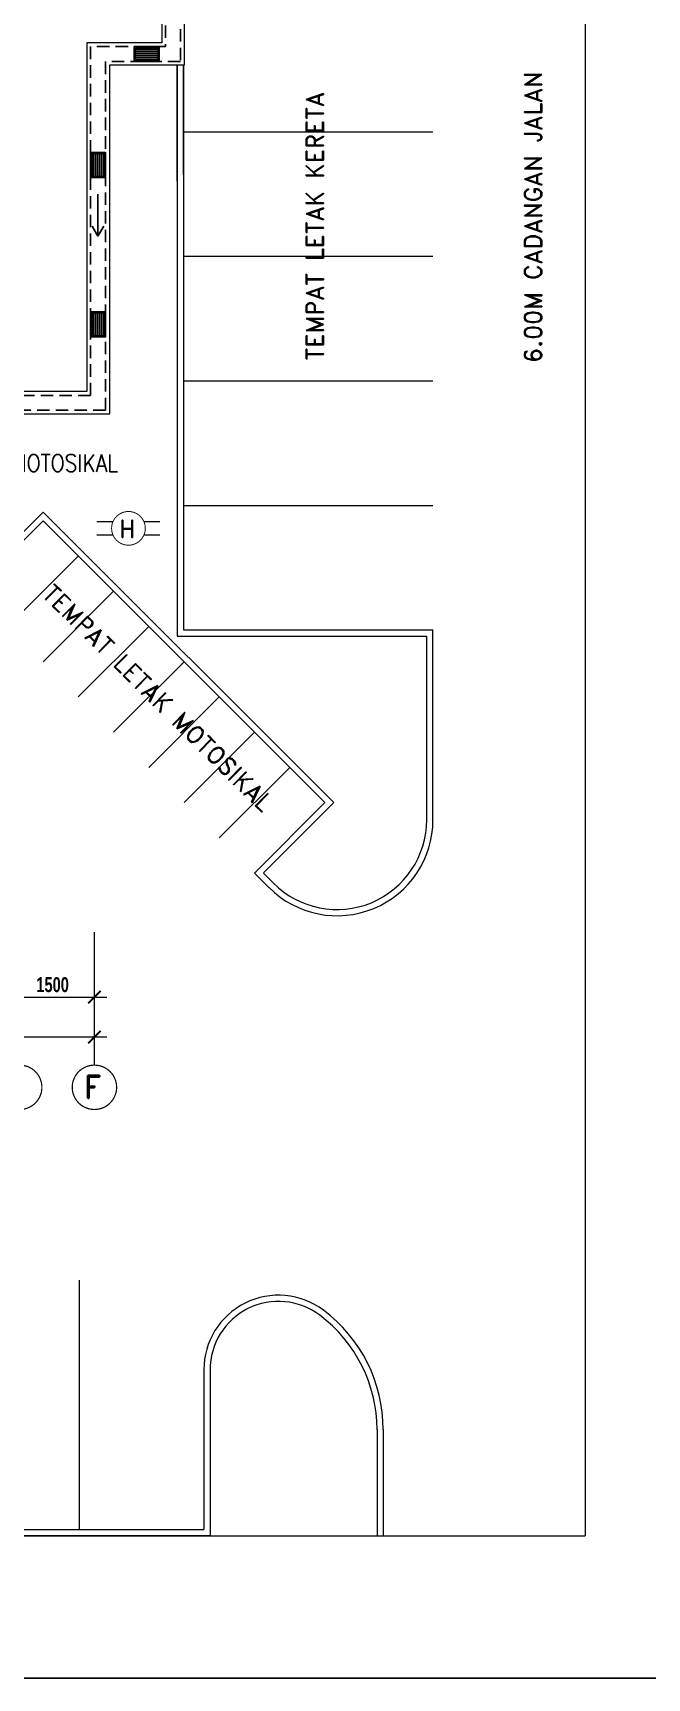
# Model space of a CAD drawing. Header units: inches. Extents: x -86493719 to 430035, y 21644 to 1519532.
# Drawn here: x 165709 to 178034, y 22692 to 55713 of the extents above; entities that cross this region are included whole.
import ezdxf
from ezdxf.enums import TextEntityAlignment as Align

# ---------------------------------------------------------------- set-up
doc = ezdxf.new("R2010")
doc.units = ezdxf.units.IN
doc.header["$MEASUREMENT"] = 0
doc.linetypes.add('DASHED2', pattern=[0.375, 0.25, -0.125])
for name, color, linetype in [('carpark', 8, 'Continuous'), ('drain', 8, 'Continuous'), ('GRID-TEXT', 8, 'Continuous'), ('kerb', 8, 'Continuous'), ('MSGRATING', 8, 'Continuous'), ('t.block', 4, 'Continuous')]:
    doc.layers.add(name, color=color, linetype=linetype)
for name, color, linetype, lineweight in [('dim', 8, 'Continuous', 20), ('line', 8, 'Continuous', 9), ('LW', 8, 'Continuous', 20), ('t3', 8, 'Continuous', 25)]:
    doc.layers.add(name, color=color, linetype=linetype, lineweight=lineweight)
doc.styles.add('LAILA', font='romans.shx', dxfattribs={"width": 0.85})
doc.styles.add('style1', font='romand.shx', dxfattribs={"height": 250})
doc.styles.add('style2', font='sanssb__.ttf', dxfattribs={"height": 1200})
doc.styles.add('VERDANA1000', font='romand.shx', dxfattribs={"height": 1000})

# ---------------------------------------------------------------- blocks, each defined once
blk = doc.blocks.new('ARR')
at = {"layer": 'drain'}
for p, q in [((-2150569, -694434), (-2150768, -694314)), ((-2151413, -694434), (-2150569, -694434)), ((-2150569, -694434), (-2150768, -694553))]:
    blk.add_line(p, q, dxfattribs=at)
blk = doc.blocks.new('HY')
at = {"layer": 'GRID-TEXT', "color": 7, "const_width": 100}
for points in [[(-1755633, -617276), (-1756721, -617276)], [(-1753565, -617276), (-1752478, -617276)], [(-1755633, -618176), (-1756721, -618176)], [(-1753565, -618176), (-1752478, -618176)]]:
    blk.add_lwpolyline(points, dxfattribs=at)
at = {"layer": 'GRID-TEXT', "color": 7, "const_width": 62.6}
blk.add_lwpolyline([(-1754599, -616598, 1), (-1754599, -618853, 0.4142136), (-1753472, -617726, 0.4142136), (-1754599, -616598, 1)], format="xyb", dxfattribs=at)
at = {"layer": 'GRID-TEXT', "color": 3, "style": 'style1'}
blk.add_text('H', height=1139, dxfattribs=at).set_placement((-1755210, -618327))

msp = doc.modelspace()

# ---------------------------------------------------------------- linework, layer by layer
at = {"linetype": 'ByBlock', "const_width": 37.5}
for points in [[(166818, 36236), (167068, 36486)], [(166818, 35436), (167068, 35686)]]:
    msp.add_lwpolyline(points, dxfattribs=at)
at = {"layer": 'carpark', "linetype": 'Continuous', "lineweight": 0}
for p, q in [((168732, 53731), (173732, 53731)), ((168732, 51231), (173732, 51231)), ((168732, 48731), (173732, 48731)), ((168732, 46231), (173732, 46231)), ((165206, 43799), (166620, 45213)), ((165913, 43092), (167327, 44507)), ((166620, 42385), (168034, 43800)), ((167327, 41678), (168741, 43093)), ((168035, 40971), (169449, 42386)), ((168742, 40264), (170156, 41679)), ((169449, 39557), (170863, 40972)), ((166639, 30677), (166640, 25677))]:
    msp.add_line(p, q, dxfattribs=at)
at = {"layer": 'dim'}
for p, q in [((166943, 34996), (166943, 37661)), ((165193, 36361), (167193, 36361)), ((143693, 35561), (167193, 35561))]:
    msp.add_line(p, q, dxfattribs=at)
at = {"layer": 'drain', "linetype": 'DASHED2', "ltscale": 1000}
for points in [[(152093, 84588), (163168, 84588), (163168, 82088), (167168, 82088), (167168, 66638), (165168, 66638), (165168, 63663), (168668, 63663), (168668, 55138), (167168, 55138), (167168, 48138), (142218, 48138), (142218, 58588)], [(152093, 84288), (162868, 84288), (162868, 81788), (166868, 81788), (166868, 66938), (164868, 66938), (164868, 63363), (168368, 63363), (168368, 55438), (166868, 55438), (166868, 48438), (142518, 48438), (142518, 58288)]]:
    msp.add_lwpolyline(points, dxfattribs=at)
at = {"layer": 'GRID-TEXT', "const_width": 24.7}
for points in [[(165889, 34550, 1), (164998, 34550, 0.414214), (165443, 34105, 0.414214), (165889, 34550, 1)], [(167389, 34550, 1), (166498, 34550, 0.414214), (166943, 34105, 0.414214), (167389, 34550, 1)]]:
    msp.add_lwpolyline(points, format="xyb", dxfattribs=at)
at = {"layer": 'kerb'}
for p, q in [((168604, 55063), (168604, 52738)), ((168729, 55063), (168729, 52863))]:
    msp.add_line(p, q, dxfattribs=at)
at = {"layer": 'kerb', "linetype": 'Continuous', "lineweight": 0}
for p, q in [((168604, 55063), (168604, 43606)), ((168729, 55063), (168729, 43731)), ((164465, 44649), (165912, 46097)), ((164474, 44481), (165912, 45920)), ((171747, 40265), (165912, 46097)), ((171570, 40265), (165912, 45920)), ((168604, 43606), (173611, 43606)), ((168732, 43731), (173732, 43731)), ((173612, 39919), (173611, 43606)), ((173737, 39919), (173736, 43731)), ((170156, 38850), (171570, 40265)), ((170335, 38852), (171747, 40265)), ((170451, 38557), (170157, 38851)), ((170245, 38762), (170247, 38764)), ((170539, 38645), (170334, 38851))]:
    msp.add_line(p, q, dxfattribs=at)
for radius in [1925, 1800]:
    msp.add_arc((171812, 39919), radius, 225.0124, 0.0124, dxfattribs=at)
at = {"layer": 'line'}
for p in [(176789, 62448), (154432, 25550)]:
    msp.add_line(p, (176789, 25550), dxfattribs=at)
at = {"layer": 'LW'}
for p, q in [((168743, 63738), (168743, 55063)), ((168293, 63288), (168293, 55513)), ((168293, 55513), (166793, 55513)), ((166793, 55513), (166793, 48513)), ((168743, 55063), (167243, 55063)), ((167243, 55063), (167243, 48063)), ((166793, 48513), (155543, 48513)), ((167243, 48063), (159293, 48063)), ((169139, 28878), (169140, 25678)), ((169264, 28878), (169265, 25553)), ((172614, 27679), (172615, 25550)), ((172739, 27679), (172740, 25550)), ((136640, 25671), (169140, 25678)), ((136640, 25546), (169265, 25553))]:
    msp.add_line(p, q, dxfattribs=at)
for centre, radius, start, end in [((170639, 28878), 1500, 53.1425, 180.0124), ((170639, 28878), 1375, 53.1425, 180.0124), ((169739, 27678), 3000, 0.0124, 53.1425), ((169739, 27678), 2875, 0.0124, 53.1425)]:
    msp.add_arc(centre, radius, start, end, dxfattribs=at)
at = {"layer": 'MSGRATING'}
for p, q in [((168223, 55388), (167763, 55388)), ((168223, 55348), (167763, 55348)), ((168223, 55308), (167763, 55308)), ((168223, 55268), (167763, 55268)), ((168223, 55228), (167763, 55228)), ((168223, 55188), (167763, 55188)), ((166918, 53293), (166918, 52833)), ((166958, 53293), (166958, 52833)), ((166998, 53293), (166998, 52833)), ((167038, 53293), (167038, 52833)), ((167078, 53293), (167078, 52833)), ((167118, 53293), (167118, 52833)), ((166918, 50093), (166918, 49633)), ((166958, 50093), (166958, 49633)), ((166998, 50093), (166998, 49633)), ((167038, 50093), (167038, 49633)), ((167078, 50093), (167078, 49633)), ((167118, 50093), (167118, 49633))]:
    msp.add_line(p, q, dxfattribs=at)
for points in [[(168243, 55438), (168243, 55138), (167743, 55138), (167743, 55438)], [(168223, 55418), (168223, 55158), (167763, 55158), (167763, 55418)], [(166868, 53313), (167168, 53313), (167168, 52813), (166868, 52813)], [(166888, 53293), (167148, 53293), (167148, 52833), (166888, 52833)], [(166868, 50113), (167168, 50113), (167168, 49613), (166868, 49613)], [(166888, 50093), (167148, 50093), (167148, 49633), (166888, 49633)]]:
    msp.add_lwpolyline(points, close=True, dxfattribs=at)
at = {"layer": 't.block', "color": 7, "ltscale": 0.5}
msp.add_lwpolyline([(215040, 22692), (120185, 22692), (120185, 101152), (215040, 101152)], close=True, dxfattribs=at)

# ---------------------------------------------------------------- block references
at = {"layer": 'drain', "rotation": 270}
msp.add_blockref('ARR', (861449, -2098934), dxfattribs=at)
at = {"layer": 'LW', "xscale": 0.3000000007450581, "yscale": 0.3000000007450581, "zscale": 0.3000000007450581}
msp.add_blockref('HY', (694006, 231087), dxfattribs=at)

# ---------------------------------------------------------------- texts
at = {"layer": 'dim', "style": 'style2', "width": 0.7}
msp.add_text('1500', height=300, dxfattribs=at).set_placement((165778, 36461))
at = {"layer": 'GRID-TEXT', "style": 'style1'}
msp.add_text('F', height=450, dxfattribs=at).set_placement((166734, 34334))
at = {"layer": 't3', "style": 'VERDANA1000'}
for s, rotation, p in [('6.00M CADANGAN JALAN', 90, (175746, 52013)), ('TEMPAT LETAK KERETA', 90, (171365, 51832)), ('TEMPAT LETAK MOTOSIKAL', 315.4481, (168215, 42370))]:
    msp.add_text(s, height=350, rotation=rotation, dxfattribs=at).set_placement(p, align=Align.MIDDLE_CENTER)
at = {"layer": 't3', "style": 'LAILA', "width": 0.85}
msp.add_text('TEMPAT LETAK MOTOSIKAL', height=350, dxfattribs=at).set_placement((162255, 47254), align=Align.TOP_LEFT)

doc.saveas('drawing.dxf')
